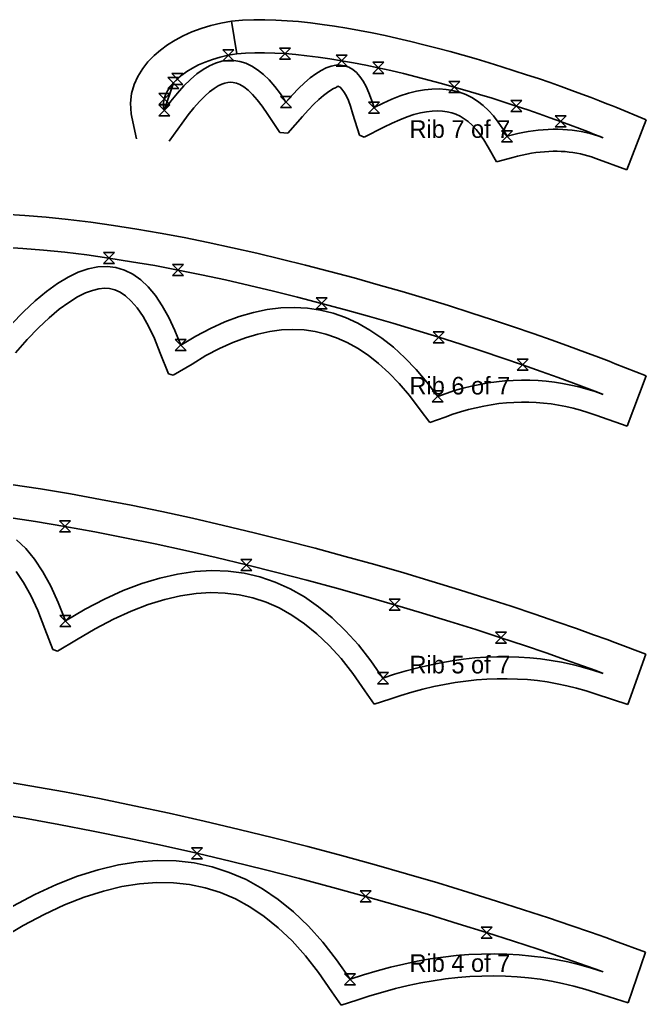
# Model space of a CAD drawing. Header units: metres. Extents: x -641 to 20, y -40 to 904.
# Drawn here: x -265.1 to 19.6, y 455.7 to 903.5 of the extents above; entities that cross this region are included whole.
import ezdxf

# ---------------------------------------------------------------- set-up
doc = ezdxf.new("R2010")
doc.units = ezdxf.units.M

msp = doc.modelspace()

# ---------------------------------------------------------------- linework, layer by layer
for p, q in [((-178.28, 900.9), (-182.67, 899.57)), ((-173.67, 901.97), (-178.28, 900.9)), ((-168.89, 902.77), (-173.67, 901.97)), ((-163.89, 903.28), (-168.89, 902.77)), ((-166.5, 887.96), (-168.89, 902.77)), ((-158.79, 903.51), (-163.89, 903.28)), ((-153.76, 903.5), (-158.79, 903.51)), ((-148.78, 903.36), (-153.76, 903.5)), ((-143.64, 903.06), (-148.78, 903.36)), ((-138.4, 902.64), (-143.64, 903.06)), ((-133.05, 902.08), (-138.4, 902.64)), ((-127.61, 901.4), (-133.05, 902.08)), ((-122.06, 900.6), (-127.61, 901.4)), ((-116.44, 899.68), (-122.06, 900.6)), ((-190.75, 896.24), (-194.44, 894.27)), ((-186.82, 898.01), (-190.75, 896.24)), ((-182.67, 899.57), (-186.82, 898.01)), ((-110.73, 898.66), (-116.44, 899.68)), ((-104.96, 897.54), (-110.73, 898.66)), ((-99.13, 896.32), (-104.96, 897.54)), ((-93.26, 895.02), (-99.13, 896.32)), ((-197.89, 892.1), (-201.11, 889.72)), ((-194.44, 894.27), (-197.89, 892.1)), ((-87.35, 893.63), (-93.26, 895.02)), ((-81.42, 892.16), (-87.35, 893.63)), ((-75.47, 890.63), (-81.42, 892.16)), ((-204.05, 887.18), (-206.83, 884.3)), ((-201.11, 889.72), (-204.05, 887.18)), ((-170.37, 887.34), (-174.04, 886.51)), ((-172.87, 884.84), (-167.87, 889.84)), ((-167.87, 889.84), (-172.87, 889.84)), ((-172.87, 889.84), (-167.87, 884.84)), ((-166.5, 887.96), (-170.37, 887.34)), ((-162.44, 888.35), (-166.5, 887.96)), ((-158.21, 888.52), (-162.44, 888.35)), ((-153.81, 888.5), (-158.21, 888.52)), ((-149.24, 888.36), (-153.81, 888.5)), ((-144.51, 888.09), (-149.24, 888.36)), ((-147.01, 885.59), (-142.01, 890.59)), ((-142.01, 890.59), (-147.01, 890.59)), ((-147.01, 890.59), (-142.01, 885.59)), ((-139.63, 887.69), (-144.51, 888.09)), ((-134.62, 887.16), (-139.63, 887.69)), ((-129.48, 886.52), (-134.62, 887.16)), ((-121.35, 882.38), (-116.35, 887.38)), ((-116.35, 887.38), (-121.35, 887.38)), ((-121.35, 887.38), (-116.35, 882.38)), ((-69.53, 889.03), (-75.47, 890.63)), ((-63.61, 887.37), (-69.53, 889.03)), ((-57.72, 885.67), (-63.61, 887.37)), ((-206.83, 884.3), (-209.16, 881.35)), ((-183.79, 882.96), (-186.58, 881.49)), ((-180.76, 884.29), (-183.79, 882.96)), ((-181.76, 880.93), (-178.91, 882.58)), ((-177.51, 885.49), (-180.76, 884.29)), ((-178.91, 882.58), (-176.08, 883.81)), ((-174.04, 886.51), (-177.51, 885.49)), ((-176.08, 883.81), (-173.28, 884.62)), ((-173.28, 884.62), (-170.5, 885.02)), ((-167.87, 884.84), (-172.87, 884.84)), ((-170.5, 885.02), (-167.75, 885)), ((-167.75, 885), (-165.03, 884.56)), ((-165.03, 884.56), (-162.33, 883.71)), ((-162.33, 883.71), (-159.65, 882.44)), ((-159.65, 882.44), (-157, 880.75)), ((-142.01, 885.59), (-147.01, 885.59)), ((-124.22, 885.75), (-129.48, 886.52)), ((-125.8, 881.62), (-123.56, 882.4)), ((-118.85, 884.88), (-124.22, 885.75)), ((-123.56, 882.4), (-121.42, 882.82)), ((-121.42, 882.82), (-119.37, 882.87)), ((-116.35, 882.38), (-121.35, 882.38)), ((-119.37, 882.87), (-117.42, 882.57)), ((-113.38, 883.9), (-118.85, 884.88)), ((-117.42, 882.57), (-115.56, 881.9)), ((-107.83, 882.82), (-113.38, 883.9)), ((-102.21, 881.64), (-107.83, 882.82)), ((-104.71, 879.14), (-99.71, 884.14)), ((-99.71, 884.14), (-104.71, 884.14)), ((-104.71, 884.14), (-99.71, 879.14)), ((-51.88, 883.93), (-57.72, 885.67)), ((-46.11, 882.15), (-51.88, 883.93)), ((-209.16, 881.35), (-211.42, 877.74)), ((-195.96, 874.05), (-190.96, 879.05)), ((-190.96, 879.05), (-195.96, 879.05)), ((-195.96, 879.05), (-190.96, 874.05)), ((-191.43, 878.27), (-193.46, 876.55)), ((-189.13, 879.92), (-191.43, 878.27)), ((-186.58, 881.49), (-189.13, 879.92)), ((-187.54, 876.39), (-184.63, 878.87)), ((-184.63, 878.87), (-181.76, 880.93)), ((-157, 880.75), (-154.37, 878.64)), ((-154.37, 878.64), (-151.77, 876.12)), ((-133.08, 877.12), (-130.56, 878.98)), ((-130.56, 878.98), (-128.13, 880.48)), ((-128.13, 880.48), (-125.8, 881.62)), ((-115.56, 881.9), (-113.8, 880.87)), ((-113.8, 880.87), (-112.13, 879.48)), ((-112.13, 879.48), (-110.56, 877.73)), ((-99.71, 879.14), (-104.71, 879.14)), ((-96.52, 880.37), (-102.21, 881.64)), ((-90.79, 879.02), (-96.52, 880.37)), ((-85.02, 877.6), (-90.79, 879.02)), ((-40.43, 880.35), (-46.11, 882.15)), ((-34.85, 878.53), (-40.43, 880.35)), ((-29.43, 876.72), (-34.85, 878.53)), ((-213.04, 874.12), (-214.24, 869.95)), ((-211.42, 877.74), (-213.04, 874.12)), ((-199.39, 862.3), (-195.23, 874.79)), ((-197.73, 872.29), (-192.73, 877.29)), ((-192.73, 877.29), (-197.73, 877.29)), ((-197.73, 877.29), (-192.73, 872.29)), ((-195.23, 874.79), (-196.72, 872.97)), ((-190.96, 874.05), (-195.96, 874.05)), ((-193.46, 876.55), (-195.23, 874.79)), ((-193.41, 870.18), (-190.46, 873.49)), ((-190.46, 873.49), (-187.54, 876.39)), ((-176.76, 872.28), (-174.92, 873.41)), ((-174.92, 873.41), (-173.29, 874.21)), ((-173.29, 874.21), (-171.87, 874.73)), ((-171.87, 874.73), (-170.58, 875.02)), ((-170.58, 875.02), (-169.34, 875.13)), ((-169.34, 875.13), (-168.04, 875.03)), ((-168.04, 875.03), (-166.62, 874.68)), ((-166.62, 874.68), (-165.02, 874)), ((-165.02, 874), (-163.26, 872.95)), ((-151.77, 876.12), (-149.2, 873.18)), ((-138.41, 872.31), (-135.7, 874.89)), ((-135.7, 874.89), (-133.08, 877.12)), ((-110.56, 877.73), (-109.08, 875.62)), ((-109.08, 875.62), (-107.7, 873.15)), ((-79.22, 876.1), (-85.02, 877.6)), ((-73.43, 874.54), (-79.22, 876.1)), ((-67.64, 872.93), (-73.43, 874.54)), ((-70.14, 870.43), (-65.14, 875.43)), ((-65.14, 875.43), (-70.14, 875.43)), ((-70.14, 875.43), (-65.14, 870.43)), ((-24.16, 874.91), (-29.43, 876.72)), ((-19.09, 873.12), (-24.16, 874.91)), ((-214.24, 869.95), (-214.74, 865.54)), ((-201.94, 865.03), (-196.94, 870.03)), ((-196.94, 870.03), (-201.94, 870.03)), ((-201.94, 870.03), (-196.94, 865.03)), ((-198.83, 869.31), (-199.44, 867.53)), ((-197.92, 871.19), (-198.83, 869.31)), ((-196.72, 872.97), (-197.92, 871.19)), ((-192.73, 872.29), (-197.73, 872.29)), ((-196.39, 866.44), (-193.41, 870.18)), ((-181.04, 868.79), (-178.8, 870.75)), ((-178.8, 870.75), (-176.76, 872.28)), ((-163.26, 872.95), (-161.34, 871.46)), ((-161.34, 871.46), (-159.3, 869.53)), ((-159.3, 869.53), (-157.16, 867.13)), ((-149.2, 873.18), (-146.65, 869.83)), ((-146.65, 869.83), (-144.12, 866.05)), ((-144.12, 866.05), (-141.22, 869.36)), ((-141.22, 869.36), (-138.41, 872.31)), ((-129.23, 867.27), (-127.14, 869.07)), ((-127.14, 869.07), (-125.3, 870.47)), ((-125.3, 870.47), (-123.74, 871.5)), ((-123.74, 871.5), (-122.52, 872.18)), ((-122.52, 872.18), (-121.65, 872.58)), ((-121.65, 872.58), (-121.15, 872.82)), ((-121.15, 872.82), (-120.92, 872.99)), ((-120.92, 872.99), (-120.8, 873.15)), ((-120.8, 873.15), (-120.6, 873.26)), ((-120.6, 873.26), (-120.2, 873.19)), ((-120.2, 873.19), (-119.57, 872.8)), ((-119.57, 872.8), (-118.75, 872)), ((-118.75, 872), (-117.81, 870.74)), ((-117.81, 870.74), (-116.8, 869.01)), ((-116.8, 869.01), (-115.78, 866.81)), ((-107.7, 873.15), (-106.41, 870.31)), ((-106.41, 870.31), (-105.22, 867.12)), ((-96.05, 867.4), (-92.18, 868.89)), ((-92.18, 868.89), (-88.43, 870.1)), ((-88.43, 870.1), (-84.79, 871.02)), ((-84.79, 871.02), (-81.26, 871.65)), ((-81.26, 871.65), (-77.84, 872)), ((-77.84, 872), (-74.54, 872.07)), ((-74.54, 872.07), (-71.35, 871.85)), ((-71.35, 871.85), (-68.27, 871.34)), ((-65.14, 870.43), (-70.14, 870.43)), ((-68.27, 871.34), (-65.3, 870.55)), ((-61.88, 871.26), (-67.64, 872.93)), ((-65.3, 870.55), (-62.45, 869.47)), ((-62.45, 869.47), (-59.7, 868.11)), ((-56.17, 869.55), (-61.88, 871.26)), ((-50.52, 867.82), (-56.17, 869.55)), ((-14.26, 871.37), (-19.09, 873.12)), ((-9.71, 869.69), (-14.26, 871.37)), ((-5.51, 868.1), (-9.71, 869.69)), ((-214.74, 865.54), (-214.4, 860.78)), ((-196.94, 865.03), (-201.94, 865.03)), ((-201.89, 859.8), (-196.89, 864.8)), ((-196.89, 864.8), (-201.89, 864.8)), ((-201.89, 864.8), (-196.89, 859.8)), ((-201.89, 859.8), (-196.89, 864.8)), ((-196.89, 864.8), (-201.89, 864.8)), ((-201.89, 864.8), (-196.89, 859.8)), ((-199.44, 867.53), (-199.74, 865.67)), ((-199.74, 865.67), (-199.73, 863.88)), ((-199.39, 862.3), (-196.39, 866.44)), ((-185.94, 863.53), (-183.43, 866.39)), ((-183.43, 866.39), (-181.04, 868.79)), ((-157.16, 867.13), (-154.96, 864.26)), ((-146.62, 863.55), (-141.62, 868.55)), ((-141.62, 868.55), (-146.62, 868.55)), ((-146.62, 868.55), (-141.62, 863.55)), ((-133.98, 862.46), (-131.51, 865.07)), ((-131.51, 865.07), (-129.23, 867.27)), ((-115.78, 866.81), (-114.77, 864.17)), ((-106.62, 861.06), (-101.62, 866.06)), ((-101.62, 866.06), (-106.62, 866.06)), ((-106.62, 866.06), (-101.62, 861.06)), ((-105.22, 867.12), (-104.12, 863.56)), ((-104.12, 863.56), (-100.03, 865.62)), ((-100.03, 865.62), (-96.05, 867.4)), ((-59.7, 868.11), (-57.07, 866.46)), ((-57.07, 866.46), (-54.56, 864.53)), ((-54.56, 864.53), (-52.15, 862.31)), ((-44.96, 866.05), (-50.52, 867.82)), ((-39.51, 864.27), (-44.96, 866.05)), ((-42.01, 861.77), (-37.01, 866.77)), ((-37.01, 866.77), (-42.01, 866.77)), ((-42.01, 866.77), (-37.01, 861.77)), ((-1.71, 866.64), (-5.51, 868.1)), ((1.57, 865.35), (-1.71, 866.64)), ((4.15, 864.33), (1.57, 865.35)), ((-214.4, 860.78), (-214.07, 859.19)), ((-199.73, 863.88), (-199.39, 862.3)), ((-191.29, 856.43), (-188.57, 860.21)), ((-188.57, 860.21), (-185.94, 863.53)), ((-154.96, 864.26), (-152.43, 860.49)), ((-152.43, 860.49), (-146.87, 852.18)), ((-141.62, 863.55), (-146.62, 863.55)), ((-136.61, 859.46), (-133.98, 862.46)), ((-114.77, 864.17), (-113.68, 860.61)), ((-113.68, 860.61), (-110.73, 851.05)), ((-101.62, 861.06), (-106.62, 861.06)), ((-89.12, 859.37), (-85.98, 860.4)), ((-85.98, 860.4), (-83.02, 861.18)), ((-83.02, 861.18), (-80.24, 861.71)), ((-80.24, 861.71), (-77.65, 862.01)), ((-77.65, 862.01), (-75.23, 862.09)), ((-75.23, 862.09), (-72.97, 861.98)), ((-72.97, 861.98), (-70.85, 861.68)), ((-70.85, 861.68), (-68.83, 861.19)), ((-68.83, 861.19), (-66.9, 860.52)), ((-66.9, 860.52), (-65.02, 859.64)), ((-52.15, 862.31), (-49.86, 859.8)), ((-37.01, 861.77), (-42.01, 861.77)), ((-34.19, 862.49), (-39.51, 864.27)), ((-29.04, 860.72), (-34.19, 862.49)), ((-24.08, 858.97), (-29.04, 860.72)), ((5.68, 863.7), (4.15, 864.33)), ((19.56, 858.02), (5.68, 863.7)), ((-214.07, 859.19), (-211.99, 849.4)), ((-196.89, 859.8), (-201.89, 859.8)), ((-196.89, 859.8), (-201.89, 859.8)), ((-197.15, 848.33), (-191.29, 856.43)), ((-143.2, 851.94), (-136.61, 859.46)), ((-99.62, 854.63), (-95.95, 856.49)), ((-95.95, 856.49), (-92.45, 858.07)), ((-92.45, 858.07), (-89.12, 859.37)), ((-65.02, 859.64), (-63.17, 858.53)), ((-63.17, 858.53), (-61.34, 857.18)), ((-61.34, 857.18), (-59.53, 855.55)), ((-59.53, 855.55), (-57.74, 853.64)), ((-49.86, 859.8), (-47.68, 857.01)), ((-47.68, 857.01), (-45.61, 853.93)), ((-19.36, 857.27), (-24.08, 858.97)), ((-21.86, 854.77), (-16.86, 859.77)), ((-16.86, 859.77), (-21.86, 859.77)), ((-21.86, 859.77), (-16.86, 854.77)), ((-14.92, 855.62), (-19.36, 857.27)), ((-10.81, 854.07), (-14.92, 855.62)), ((19.56, 858.02), (10.67, 835.29)), ((-146.87, 852.18), (-143.2, 851.94)), ((-110.73, 851.05), (-108.55, 850.13)), ((-108.55, 850.13), (-99.62, 854.63)), ((-57.74, 853.64), (-55.98, 851.43)), ((-55.98, 851.43), (-54.25, 848.91)), ((-46.15, 848.07), (-41.15, 853.07)), ((-41.15, 853.07), (-46.15, 853.07)), ((-46.15, 853.07), (-41.15, 848.07)), ((-45.61, 853.93), (-43.65, 850.57)), ((-43.65, 850.57), (-41.24, 851.21)), ((-41.24, 851.21), (-38.84, 851.77)), ((-38.84, 851.77), (-36.48, 852.26)), ((-36.48, 852.26), (-34.13, 852.68)), ((-34.13, 852.68), (-31.82, 853.03)), ((-31.82, 853.03), (-29.52, 853.32)), ((-29.52, 853.32), (-27.25, 853.53)), ((-27.25, 853.53), (-25.01, 853.66)), ((-25.01, 853.66), (-22.79, 853.73)), ((-22.79, 853.73), (-20.59, 853.73)), ((-16.86, 854.77), (-21.86, 854.77)), ((-20.59, 853.73), (-18.42, 853.66)), ((-18.42, 853.66), (-16.28, 853.51)), ((-16.28, 853.51), (-14.16, 853.3)), ((-14.16, 853.3), (-12.06, 853.01)), ((-12.06, 853.01), (-9.99, 852.66)), ((-7.11, 852.65), (-10.81, 854.07)), ((-9.99, 852.66), (-7.94, 852.23)), ((-7.94, 852.23), (-5.92, 851.73)), ((-3.92, 851.39), (-7.11, 852.65)), ((-5.92, 851.73), (-3.92, 851.17)), ((-1.4, 850.39), (-3.92, 851.39)), ((-3.92, 851.17), (-1.95, 850.53)), ((-54.25, 848.91), (-52.3, 845.54)), ((-41.15, 848.07), (-46.15, 848.07)), ((-1.95, 850.53), (0, 849.82)), ((0, 849.82), (-1.4, 850.39)), ((-52.3, 845.54), (-48.47, 838.97)), ((-38.95, 841.47), (-36.81, 841.98)), ((-36.81, 841.98), (-34.7, 842.42)), ((-34.7, 842.42), (-32.64, 842.8)), ((-32.64, 842.8), (-30.6, 843.11)), ((-30.6, 843.11), (-28.6, 843.36)), ((-28.6, 843.36), (-26.63, 843.54)), ((-26.63, 843.54), (-24.7, 843.67)), ((-24.7, 843.67), (-22.8, 843.73)), ((-22.8, 843.73), (-20.93, 843.74)), ((-20.93, 843.74), (-19.09, 843.68)), ((-19.09, 843.68), (-17.28, 843.56)), ((-17.28, 843.56), (-15.5, 843.39)), ((-15.5, 843.39), (-13.75, 843.16)), ((-13.75, 843.16), (-12.03, 842.87)), ((-12.03, 842.87), (-10.33, 842.52)), ((-10.33, 842.52), (-8.65, 842.11)), ((-8.65, 842.11), (-7, 841.65)), ((-48.47, 838.97), (-41.12, 840.9)), ((-41.12, 840.9), (-38.95, 841.47)), ((-7, 841.65), (-5.37, 841.13)), ((-5.37, 841.13), (-3.42, 840.42)), ((-3.42, 840.42), (10.67, 835.29)), ((-262.78, 814.56), (-272.33, 815.11)), ((-253, 813.76), (-262.78, 814.56)), ((-243.02, 812.75), (-253, 813.76)), ((-232.81, 811.5), (-243.02, 812.75)), ((-222.44, 810.04), (-232.81, 811.5)), ((-211.89, 808.38), (-222.44, 810.04)), ((-201.2, 806.53), (-211.89, 808.38)), ((-190.38, 804.49), (-201.2, 806.53)), ((-179.46, 802.29), (-190.38, 804.49)), ((-168.46, 799.92), (-179.46, 802.29)), ((-263.65, 799.58), (-272.82, 800.12)), ((-254.22, 798.81), (-263.65, 799.58)), ((-244.54, 797.82), (-254.22, 798.81)), ((-234.64, 796.61), (-244.54, 797.82)), ((-227.02, 792.69), (-222.02, 797.69)), ((-222.02, 797.69), (-227.02, 797.69)), ((-227.02, 797.69), (-222.02, 792.69)), ((-157.4, 797.41), (-168.46, 799.92)), ((-146.31, 794.77), (-157.4, 797.41)), ((-224.52, 795.19), (-234.64, 796.61)), ((-222.02, 792.69), (-227.02, 792.69)), ((-214.22, 793.56), (-224.52, 795.19)), ((-203.76, 791.75), (-214.22, 793.56)), ((-135.22, 792), (-146.31, 794.77)), ((-243.13, 786.55), (-238.46, 788.79)), ((-238.46, 788.79), (-233.95, 790.34)), ((-233.95, 790.34), (-229.59, 791.21)), ((-229.59, 791.21), (-225.39, 791.39)), ((-225.39, 791.39), (-221.34, 790.89)), ((-221.34, 790.89), (-217.45, 789.71)), ((-217.45, 789.71), (-213.71, 787.84)), ((-193.16, 789.75), (-203.76, 791.75)), ((-195.66, 787.25), (-190.66, 792.25)), ((-190.66, 792.25), (-195.66, 792.25)), ((-195.66, 792.25), (-190.66, 787.25)), ((-182.43, 787.58), (-193.16, 789.75)), ((-124.15, 789.12), (-135.22, 792)), ((-113.14, 786.15), (-124.15, 789.12)), ((-247.96, 783.63), (-243.13, 786.55)), ((-213.71, 787.84), (-210.13, 785.29)), ((-210.13, 785.29), (-206.71, 782.06)), ((-190.66, 787.25), (-195.66, 787.25)), ((-171.61, 785.26), (-182.43, 787.58)), ((-160.72, 782.78), (-171.61, 785.26)), ((-102.21, 783.09), (-113.14, 786.15)), ((-258.08, 775.74), (-252.94, 780.03)), ((-252.94, 780.03), (-247.96, 783.63)), ((-238.82, 777.53), (-235.21, 779.33)), ((-235.21, 779.33), (-232, 780.53)), ((-232, 780.53), (-229.15, 781.22)), ((-229.15, 781.22), (-226.61, 781.47)), ((-226.61, 781.47), (-224.25, 781.32)), ((-224.25, 781.32), (-221.92, 780.76)), ((-221.92, 780.76), (-219.51, 779.7)), ((-219.51, 779.7), (-216.99, 778.02)), ((-206.71, 782.06), (-203.44, 778.15)), ((-149.79, 780.18), (-160.72, 782.78)), ((-138.85, 777.45), (-149.79, 780.18)), ((-91.41, 779.97), (-102.21, 783.09)), ((-80.77, 776.8), (-91.41, 779.97)), ((-263.37, 770.77), (-258.08, 775.74)), ((-247.08, 771.93), (-242.78, 775.07)), ((-242.78, 775.07), (-238.82, 777.53)), ((-216.99, 778.02), (-214.38, 775.65)), ((-214.38, 775.65), (-211.72, 772.54)), ((-203.44, 778.15), (-200.32, 773.55)), ((-127.92, 774.61), (-138.85, 777.45)), ((-130.42, 772.11), (-125.42, 777.11)), ((-125.42, 777.11), (-130.42, 777.11)), ((-130.42, 777.11), (-125.42, 772.11)), ((-70.34, 773.59), (-80.77, 776.8)), ((-268.82, 765.12), (-263.37, 770.77)), ((-251.67, 768.06), (-247.08, 771.93)), ((-211.72, 772.54), (-209.05, 768.66)), ((-200.32, 773.55), (-197.36, 768.26)), ((-165.33, 768.62), (-158.93, 770.48)), ((-158.93, 770.48), (-152.64, 771.8)), ((-152.64, 771.8), (-146.45, 772.56)), ((-146.45, 772.56), (-140.36, 772.77)), ((-140.36, 772.77), (-134.37, 772.44)), ((-134.37, 772.44), (-128.49, 771.55)), ((-125.42, 772.11), (-130.42, 772.11)), ((-128.49, 771.55), (-122.7, 770.11)), ((-117.05, 771.67), (-127.92, 774.61)), ((-106.25, 768.65), (-117.05, 771.67)), ((-60.17, 770.37), (-70.34, 773.59)), ((-50.31, 767.15), (-60.17, 770.37)), ((-256.52, 763.48), (-251.67, 768.06)), ((-209.05, 768.66), (-206.41, 764.01)), ((-197.36, 768.26), (-194.56, 762.3)), ((-178.42, 763.23), (-171.82, 766.2)), ((-171.82, 766.2), (-165.33, 768.62)), ((-122.7, 770.11), (-117.02, 768.12)), ((-117.02, 768.12), (-111.43, 765.58)), ((-95.58, 765.56), (-106.25, 768.65)), ((-40.82, 763.98), (-50.31, 767.15)), ((-261.62, 758.18), (-256.52, 763.48)), ((-206.41, 764.01), (-203.85, 758.6)), ((-194.56, 762.3), (-191.91, 755.65)), ((-185.11, 759.71), (-178.42, 763.23)), ((-156.89, 760.69), (-151.42, 761.87)), ((-151.42, 761.87), (-146.1, 762.57)), ((-146.1, 762.57), (-140.93, 762.79)), ((-140.93, 762.79), (-135.87, 762.55)), ((-135.87, 762.55), (-130.9, 761.84)), ((-130.9, 761.84), (-126.01, 760.67)), ((-111.43, 765.58), (-105.95, 762.48)), ((-105.95, 762.48), (-100.57, 758.84)), ((-85.06, 762.43), (-95.58, 765.56)), ((-74.75, 759.25), (-85.06, 762.43)), ((-77.25, 756.75), (-72.25, 761.75)), ((-72.25, 761.75), (-77.25, 761.75)), ((-77.25, 761.75), (-72.25, 756.75)), ((-31.77, 760.87), (-40.82, 763.98)), ((-266.93, 752.16), (-261.62, 758.18)), ((-203.85, 758.6), (-201.2, 751.95)), ((-194.41, 753.15), (-189.41, 758.15)), ((-189.41, 758.15), (-194.41, 758.15)), ((-194.41, 758.15), (-189.41, 753.15)), ((-191.91, 755.65), (-185.11, 759.71)), ((-168.33, 756.83), (-162.53, 759.02)), ((-162.53, 759.02), (-156.89, 760.69)), ((-126.01, 760.67), (-121.16, 759.02)), ((-121.16, 759.02), (-116.34, 756.87)), ((-116.34, 756.87), (-111.56, 754.2)), ((-100.57, 758.84), (-95.29, 754.65)), ((-64.7, 756.07), (-74.75, 759.25)), ((-23.26, 757.87), (-31.77, 760.87)), ((-15.38, 755.04), (-23.26, 757.87)), ((-189.41, 753.15), (-194.41, 753.15)), ((-180.46, 750.86), (-174.31, 754.11)), ((-174.31, 754.11), (-168.33, 756.83)), ((-111.56, 754.2), (-106.79, 751.01)), ((-95.29, 754.65), (-90.11, 749.9)), ((-72.25, 756.75), (-77.25, 756.75)), ((-54.96, 752.89), (-64.7, 756.07)), ((-45.58, 749.75), (-54.96, 752.89)), ((-8.28, 752.42), (-15.38, 755.04)), ((-2.15, 750.12), (-8.28, 752.42)), ((-201.2, 751.95), (-197.5, 742.66)), ((-186.78, 747.06), (-180.46, 750.86)), ((-106.79, 751.01), (-102.04, 747.27)), ((-90.11, 749.9), (-85.03, 744.61)), ((-36.64, 746.69), (-45.58, 749.75)), ((-39.14, 744.19), (-34.14, 749.19)), ((-34.14, 749.19), (-39.14, 749.19)), ((-39.14, 749.19), (-34.14, 744.19)), ((2.69, 748.28), (-2.15, 750.12)), ((5.48, 747.19), (2.69, 748.28)), ((-195.36, 741.93), (-186.78, 747.06)), ((-102.04, 747.27), (-97.33, 742.98)), ((-85.03, 744.61), (-80.06, 738.76)), ((-34.14, 744.19), (-39.14, 744.19)), ((-28.24, 743.73), (-36.64, 746.69)), ((-20.46, 740.92), (-28.24, 743.73)), ((19.44, 741.71), (5.48, 747.19)), ((-197.5, 742.66), (-195.36, 741.93)), ((-97.33, 742.98), (-92.65, 738.13)), ((-52.23, 738.46), (-48.44, 738.99)), ((-48.44, 738.99), (-44.65, 739.38)), ((-44.65, 739.38), (-40.88, 739.63)), ((-40.88, 739.63), (-37.12, 739.74)), ((-37.12, 739.74), (-33.36, 739.71)), ((-33.36, 739.71), (-29.62, 739.55)), ((-29.62, 739.55), (-25.88, 739.24)), ((-25.88, 739.24), (-22.16, 738.8)), ((-13.46, 738.35), (-20.46, 740.92)), ((19.44, 741.71), (10.88, 718.85)), ((-92.65, 738.13), (-88.01, 732.7)), ((-80.06, 738.76), (-75.18, 732.36)), ((-77.68, 729.86), (-72.68, 734.86)), ((-72.68, 734.86), (-77.68, 734.86)), ((-77.68, 734.86), (-72.68, 729.86)), ((-71.33, 733.73), (-67.49, 734.95)), ((-67.49, 734.95), (-63.66, 736.04)), ((-63.66, 736.04), (-59.84, 736.98)), ((-59.84, 736.98), (-56.03, 737.79)), ((-56.03, 737.79), (-52.23, 738.46)), ((-22.16, 738.8), (-18.44, 738.22)), ((-18.44, 738.22), (-14.73, 737.5)), ((-14.73, 737.5), (-11.04, 736.64)), ((-7.42, 736.08), (-13.46, 738.35)), ((-11.04, 736.64), (-7.35, 735.64)), ((-2.65, 734.26), (-7.42, 736.08)), ((-7.35, 735.64), (-3.67, 734.5)), ((-3.67, 734.5), (0, 733.22)), ((-88.01, 732.7), (-83.13, 726.3)), ((-75.18, 732.36), (-71.33, 733.73)), ((0, 733.22), (-2.65, 734.26)), ((-83.13, 726.3), (-78.72, 720.5)), ((-72.68, 729.86), (-77.68, 729.86)), ((-64.77, 725.33), (-61.26, 726.33)), ((-61.26, 726.33), (-57.77, 727.2)), ((-57.77, 727.2), (-54.3, 727.94)), ((-54.3, 727.94), (-50.85, 728.55)), ((-50.85, 728.55), (-47.41, 729.04)), ((-47.41, 729.04), (-43.99, 729.4)), ((-43.99, 729.4), (-40.58, 729.63)), ((-40.58, 729.63), (-37.19, 729.74)), ((-37.19, 729.74), (-33.8, 729.72)), ((-33.8, 729.72), (-30.43, 729.58)), ((-30.43, 729.58), (-27.06, 729.31)), ((-27.06, 729.31), (-23.7, 728.92)), ((-23.7, 728.92), (-20.35, 728.4)), ((-20.35, 728.4), (-17, 727.76)), ((-17, 727.76), (-13.65, 726.98)), ((-13.65, 726.98), (-10.3, 726.08)), ((-10.3, 726.08), (-6.96, 725.05)), ((-78.72, 720.5), (-71.84, 722.94)), ((-71.84, 722.94), (-68.29, 724.2)), ((-68.29, 724.2), (-64.77, 725.33)), ((-6.96, 725.05), (-3.29, 723.78)), ((-3.29, 723.78), (10.88, 718.85)), ((-255.68, 690.29), (-269.12, 692.32)), ((-242.07, 688.02), (-255.68, 690.29)), ((-228.32, 685.54), (-242.07, 688.02)), ((-214.46, 682.86), (-228.32, 685.54)), ((-200.52, 679.99), (-214.46, 682.86)), ((-257.92, 675.46), (-271.13, 677.46)), ((-186.54, 676.94), (-200.52, 679.99)), ((-172.54, 673.74), (-186.54, 676.94)), ((-244.53, 673.23), (-257.92, 675.46)), ((-247.03, 670.73), (-242.03, 675.73)), ((-242.03, 675.73), (-247.03, 675.73)), ((-247.03, 675.73), (-242.03, 670.73)), ((-230.98, 670.78), (-244.53, 673.23)), ((-158.57, 670.39), (-172.54, 673.74)), ((-242.03, 670.73), (-247.03, 670.73)), ((-217.31, 668.13), (-230.98, 670.78)), ((-203.55, 665.29), (-217.31, 668.13)), ((-144.67, 666.91), (-158.57, 670.39)), ((-266.5, 667.15), (-262.31, 663.18)), ((-262.31, 663.18), (-258.32, 658.34)), ((-189.73, 662.28), (-203.55, 665.29)), ((-130.87, 663.33), (-144.67, 666.91)), ((-117.23, 659.66), (-130.87, 663.33)), ((-258.32, 658.34), (-254.53, 652.63)), ((-175.89, 659.12), (-189.73, 662.28)), ((-162.07, 655.8), (-175.89, 659.12)), ((-103.79, 655.91), (-117.23, 659.66)), ((-164.57, 653.3), (-159.57, 658.3)), ((-159.57, 658.3), (-164.57, 658.3)), ((-164.57, 658.3), (-159.57, 653.3)), ((-148.31, 652.36), (-162.07, 655.8)), ((-90.61, 652.11), (-103.79, 655.91)), ((-266.65, 652.8), (-263.3, 647.83)), ((-254.53, 652.63), (-250.93, 646.06)), ((-209.64, 647.28), (-201.43, 649.79)), ((-201.43, 649.79), (-193.39, 651.61)), ((-193.39, 651.61), (-185.54, 652.74)), ((-185.54, 652.74), (-177.87, 653.17)), ((-177.87, 653.17), (-170.39, 652.91)), ((-170.39, 652.91), (-163.09, 651.95)), ((-159.57, 653.3), (-164.57, 653.3)), ((-163.09, 651.95), (-155.97, 650.31)), ((-155.97, 650.31), (-149.03, 647.97)), ((-134.64, 648.81), (-148.31, 652.36)), ((-77.75, 648.28), (-90.61, 652.11)), ((-263.3, 647.83), (-260.03, 641.9)), ((-250.93, 646.06), (-247.54, 638.62)), ((-218.04, 644.08), (-209.64, 647.28)), ((-149.03, 647.97), (-142.27, 644.94)), ((-142.27, 644.94), (-135.7, 641.21)), ((-121.13, 645.17), (-134.64, 648.81)), ((-107.82, 641.46), (-121.13, 645.17)), ((-65.28, 644.46), (-77.75, 648.28)), ((-260.03, 641.9), (-256.87, 635.02)), ((-226.63, 640.18), (-218.04, 644.08)), ((-199.22, 640.04), (-191.98, 641.71)), ((-191.98, 641.71), (-184.98, 642.75)), ((-184.98, 642.75), (-178.22, 643.17)), ((-178.22, 643.17), (-171.68, 642.99)), ((-171.68, 642.99), (-165.34, 642.21)), ((-165.34, 642.21), (-159.16, 640.83)), ((-159.16, 640.83), (-153.12, 638.84)), ((-135.7, 641.21), (-129.31, 636.79)), ((-94.76, 637.69), (-107.82, 641.46)), ((-53.28, 640.67), (-65.28, 644.46)), ((-41.84, 636.95), (-53.28, 640.67)), ((-247.54, 638.62), (-244.34, 630.31)), ((-235.39, 635.6), (-226.63, 640.18)), ((-214.48, 634.74), (-206.72, 637.72)), ((-206.72, 637.72), (-199.22, 640.04)), ((-153.12, 638.84), (-147.21, 636.24)), ((-147.21, 636.24), (-141.39, 632.98)), ((-129.31, 636.79), (-123.11, 631.68)), ((-97.26, 635.19), (-92.26, 640.19)), ((-92.26, 640.19), (-97.26, 640.19)), ((-97.26, 640.19), (-92.26, 635.19)), ((-82.03, 633.9), (-94.76, 637.69)), ((-31.07, 633.36), (-41.84, 636.95)), ((-256.87, 635.02), (-253.67, 626.72)), ((-246.84, 627.81), (-241.84, 632.81)), ((-241.84, 632.81), (-246.84, 632.81)), ((-246.84, 632.81), (-241.84, 627.81)), ((-244.34, 630.31), (-235.39, 635.6)), ((-222.49, 631.08), (-214.48, 634.74)), ((-141.39, 632.98), (-135.67, 629.07)), ((-123.11, 631.68), (-117.08, 625.88)), ((-92.26, 635.19), (-97.26, 635.19)), ((-69.68, 630.12), (-82.03, 633.9)), ((-21.11, 629.96), (-31.07, 633.36)), ((-241.84, 627.81), (-246.84, 627.81)), ((-230.75, 626.74), (-222.49, 631.08)), ((-135.67, 629.07), (-130.04, 624.48)), ((-57.8, 626.36), (-69.68, 630.12)), ((-12.12, 626.82), (-21.11, 629.96)), ((-253.67, 626.72), (-250.07, 617.39)), ((-239.25, 621.7), (-230.75, 626.74)), ((-130.04, 624.48), (-124.52, 619.19)), ((-117.08, 625.88), (-111.24, 619.38)), ((-46.47, 622.69), (-57.8, 626.36)), ((-48.97, 620.19), (-43.97, 625.19)), ((-43.97, 625.19), (-48.97, 625.19)), ((-48.97, 625.19), (-43.97, 620.19)), ((-35.82, 619.13), (-46.47, 622.69)), ((-4.37, 624.05), (-12.12, 626.82)), ((1.75, 621.83), (-4.37, 624.05)), ((-247.87, 616.62), (-239.25, 621.7)), ((-124.52, 619.19), (-119.1, 613.2)), ((-111.24, 619.38), (-105.58, 612.19)), ((-43.97, 620.19), (-48.97, 620.19)), ((-25.96, 615.76), (-35.82, 619.13)), ((5.26, 620.52), (1.75, 621.83)), ((19.3, 615.26), (5.26, 620.52)), ((-250.07, 617.39), (-247.87, 616.62)), ((-58.35, 613.48), (-53.29, 613.84)), ((-53.29, 613.84), (-48.26, 614.04)), ((-48.26, 614.04), (-43.28, 614.06)), ((-43.28, 614.06), (-38.33, 613.91)), ((-38.33, 613.91), (-33.41, 613.58)), ((-33.41, 613.58), (-28.53, 613.09)), ((-17.08, 612.66), (-25.96, 615.76)), ((19.3, 615.26), (11.12, 592.28)), ((-119.1, 613.2), (-113.8, 606.49)), ((-105.58, 612.19), (-100.11, 604.31)), ((-84.18, 609.04), (-78.94, 610.28)), ((-78.94, 610.28), (-73.74, 611.34)), ((-73.74, 611.34), (-68.57, 612.22)), ((-68.57, 612.22), (-63.44, 612.94)), ((-63.44, 612.94), (-58.35, 613.48)), ((-28.53, 613.09), (-23.68, 612.41)), ((-23.68, 612.41), (-18.88, 611.57)), ((-18.88, 611.57), (-14.1, 610.55)), ((-9.41, 609.92), (-17.08, 612.66)), ((-14.1, 610.55), (-9.37, 609.37)), ((-3.37, 607.73), (-9.41, 609.92)), ((-9.37, 609.37), (-4.67, 608)), ((-113.8, 606.49), (-108.32, 598.6)), ((-102.61, 601.81), (-97.61, 606.81)), ((-97.61, 606.81), (-102.61, 606.81)), ((-102.61, 606.81), (-97.61, 601.81)), ((-100.11, 604.31), (-94.76, 606.06)), ((-94.76, 606.06), (-89.45, 607.64)), ((-89.45, 607.64), (-84.18, 609.04)), ((-4.67, 608), (0, 606.47)), ((0, 606.47), (-3.37, 607.73)), ((-97.61, 601.81), (-102.61, 601.81)), ((-81.89, 599.31), (-76.95, 600.48)), ((-76.95, 600.48), (-72.05, 601.48)), ((-72.05, 601.48), (-67.2, 602.32)), ((-67.2, 602.32), (-62.39, 602.99)), ((-62.39, 602.99), (-57.62, 603.5)), ((-57.62, 603.5), (-52.9, 603.85)), ((-52.9, 603.85), (-48.22, 604.04)), ((-48.22, 604.04), (-43.58, 604.06)), ((-43.58, 604.06), (-38.98, 603.93)), ((-38.98, 603.93), (-34.42, 603.63)), ((-34.42, 603.63), (-29.9, 603.18)), ((-29.9, 603.18), (-25.41, 602.57)), ((-25.41, 602.57), (-20.96, 601.79)), ((-20.96, 601.79), (-16.54, 600.86)), ((-16.54, 600.86), (-12.15, 599.76)), ((-108.32, 598.6), (-104.07, 592.49)), ((-96.99, 594.81), (-91.91, 596.47)), ((-91.91, 596.47), (-86.88, 597.98)), ((-86.88, 597.98), (-81.89, 599.31)), ((-12.15, 599.76), (-7.79, 598.5)), ((-7.79, 598.5), (-3.13, 596.97)), ((-3.13, 596.97), (11.12, 592.28)), ((-104.07, 592.49), (-96.99, 594.81)), ((-260.45, 555.42), (-276.05, 557.99)), ((-244.73, 552.61), (-260.45, 555.42)), ((-228.9, 549.58), (-244.73, 552.61)), ((-213.02, 546.35), (-228.9, 549.58)), ((-262.9, 540.62), (-278.29, 543.16)), ((-197.13, 542.93), (-213.02, 546.35)), ((-181.25, 539.35), (-197.13, 542.93)), ((-247.37, 537.84), (-262.9, 540.62)), ((-231.72, 534.85), (-247.37, 537.84)), ((-165.45, 535.62), (-181.25, 539.35)), ((-216.01, 531.65), (-231.72, 534.85)), ((-149.76, 531.75), (-165.45, 535.62)), ((-200.28, 528.27), (-216.01, 531.65)), ((-134.26, 527.78), (-149.76, 531.75)), ((-184.56, 524.72), (-200.28, 528.27)), ((-187.06, 522.22), (-182.06, 527.22)), ((-182.06, 527.22), (-187.06, 527.22)), ((-187.06, 527.22), (-182.06, 522.22)), ((-168.9, 521.02), (-184.56, 524.72)), ((-118.97, 523.72), (-134.26, 527.78)), ((-220.23, 519.47), (-211.29, 520.87)), ((-211.29, 520.87), (-202.57, 521.49)), ((-202.57, 521.49), (-194.06, 521.31)), ((-194.06, 521.31), (-185.78, 520.35)), ((-182.06, 522.22), (-187.06, 522.22)), ((-185.78, 520.35), (-177.71, 518.6)), ((-153.35, 517.19), (-168.9, 521.02)), ((-103.98, 519.59), (-118.97, 523.72)), ((-89.36, 515.42), (-103.98, 519.59)), ((-238.78, 514.32), (-229.4, 517.29)), ((-229.4, 517.29), (-220.23, 519.47)), ((-177.71, 518.6), (-169.87, 516.07)), ((-169.87, 516.07), (-162.24, 512.75)), ((-137.98, 513.25), (-153.35, 517.19)), ((-75.17, 511.25), (-89.36, 515.42)), ((-258.21, 506.02), (-248.38, 510.56)), ((-248.38, 510.56), (-238.78, 514.32)), ((-218.69, 509.59), (-210.59, 510.9)), ((-210.59, 510.9), (-202.77, 511.49)), ((-202.77, 511.49), (-195.21, 511.38)), ((-195.21, 511.38), (-187.89, 510.58)), ((-187.89, 510.58), (-180.79, 509.09)), ((-162.24, 512.75), (-154.84, 508.65)), ((-122.83, 509.22), (-137.98, 513.25)), ((-61.51, 507.11), (-75.17, 511.25)), ((-235.76, 504.78), (-227.08, 507.56)), ((-227.08, 507.56), (-218.69, 509.59)), ((-180.79, 509.09), (-173.86, 506.9)), ((-173.86, 506.9), (-167.09, 504.01)), ((-154.84, 508.65), (-147.65, 503.75)), ((-107.96, 505.13), (-122.83, 509.22)), ((-110.46, 502.63), (-105.46, 507.63)), ((-105.46, 507.63), (-110.46, 507.63)), ((-110.46, 507.63), (-105.46, 502.63)), ((-48.49, 503.04), (-61.51, 507.11)), ((-268.25, 500.69), (-258.21, 506.02)), ((-244.74, 501.25), (-235.76, 504.78)), ((-167.09, 504.01), (-160.47, 500.38)), ((-147.65, 503.75), (-140.69, 498.07)), ((-105.46, 502.63), (-110.46, 502.63)), ((-93.47, 501), (-107.96, 505.13)), ((-36.23, 499.1), (-48.49, 503.04)), ((-254.01, 496.94), (-244.74, 501.25)), ((-160.47, 500.38), (-153.97, 496)), ((-140.69, 498.07), (-133.94, 491.61)), ((-79.4, 496.86), (-93.47, 501)), ((-24.89, 495.36), (-36.23, 499.1)), ((-263.56, 491.85), (-254.01, 496.94)), ((-153.97, 496), (-147.61, 490.86)), ((-65.87, 492.75), (-79.4, 496.86)), ((-52.97, 488.72), (-65.87, 492.75)), ((-14.66, 491.9), (-24.89, 495.36)), ((-273.39, 485.98), (-263.56, 491.85)), ((-147.61, 490.86), (-141.37, 484.92)), ((-133.94, 491.61), (-127.42, 484.36)), ((-55.47, 486.22), (-50.47, 491.22)), ((-50.47, 491.22), (-55.47, 491.22)), ((-55.47, 491.22), (-50.47, 486.22)), ((-40.82, 484.82), (-52.97, 488.72)), ((-5.83, 488.85), (-14.66, 491.9)), ((1.13, 486.4), (-5.83, 488.85)), ((-141.37, 484.92), (-135.28, 478.19)), ((-127.42, 484.36), (-121.11, 476.32)), ((-50.47, 486.22), (-55.47, 486.22)), ((-29.59, 481.11), (-40.82, 484.82)), ((5.12, 484.96), (1.13, 486.4)), ((19.22, 479.84), (5.12, 484.96)), ((-19.47, 477.69), (-29.59, 481.11)), ((19.22, 479.84), (11.27, 456.78)), ((-135.28, 478.19), (-129.34, 470.64)), ((-121.11, 476.32), (-115.02, 467.5)), ((-90.56, 474.42), (-84.56, 475.67)), ((-84.56, 475.67), (-78.61, 476.71)), ((-78.61, 476.71), (-72.7, 477.57)), ((-72.7, 477.57), (-66.83, 478.22)), ((-66.83, 478.22), (-61.01, 478.68)), ((-61.01, 478.68), (-55.24, 478.95)), ((-55.24, 478.95), (-49.51, 479.02)), ((-49.51, 479.02), (-43.83, 478.89)), ((-43.83, 478.89), (-38.19, 478.57)), ((-38.19, 478.57), (-32.6, 478.06)), ((-32.6, 478.06), (-27.05, 477.34)), ((-27.05, 477.34), (-21.55, 476.44)), ((-21.55, 476.44), (-16.09, 475.34)), ((-10.73, 474.67), (-19.47, 477.69)), ((-16.09, 475.34), (-10.68, 474.04)), ((-129.34, 470.64), (-123.25, 461.82)), ((-108.84, 469.52), (-102.7, 471.35)), ((-102.7, 471.35), (-96.61, 472.98)), ((-96.61, 472.98), (-90.56, 474.42)), ((-3.84, 472.25), (-10.73, 474.67)), ((-10.68, 474.04), (-5.32, 472.54)), ((-5.32, 472.54), (0, 470.85)), ((0, 470.85), (-3.84, 472.25)), ((-117.52, 465), (-112.52, 470)), ((-112.52, 470), (-117.52, 470)), ((-117.52, 470), (-112.52, 465)), ((-115.02, 467.5), (-108.84, 469.52)), ((-88.54, 464.63), (-82.83, 465.82)), ((-82.83, 465.82), (-77.18, 466.82)), ((-77.18, 466.82), (-71.58, 467.63)), ((-71.58, 467.63), (-66.04, 468.25)), ((-66.04, 468.25), (-60.55, 468.69)), ((-60.55, 468.69), (-55.12, 468.95)), ((-55.12, 468.95), (-49.73, 469.02)), ((-49.73, 469.02), (-44.4, 468.91)), ((-44.4, 468.91), (-39.11, 468.61)), ((-39.11, 468.61), (-33.87, 468.14)), ((-33.87, 468.14), (-28.68, 467.48)), ((-28.68, 467.48), (-23.53, 466.64)), ((-23.53, 466.64), (-18.43, 465.61)), ((-123.25, 461.82), (-119.01, 455.67)), ((-112.52, 465), (-117.52, 465)), ((-105.98, 459.94), (-100.11, 461.69)), ((-100.11, 461.69), (-94.3, 463.26)), ((-94.3, 463.26), (-88.54, 464.63)), ((-18.43, 465.61), (-13.37, 464.4)), ((-13.37, 464.4), (-8.35, 463.01)), ((-8.35, 463.01), (-3.03, 461.32)), ((-3.03, 461.32), (11.27, 456.78)), ((-119.01, 455.67), (-111.91, 457.99)), ((-111.91, 457.99), (-105.98, 459.94))]:
    msp.add_line(p, q)

# ---------------------------------------------------------------- texts
for s, p in [('Rib 7 of 7', (-88, 849.82)), ('Rib 6 of 7', (-88, 733.22)), ('Rib 5 of 7', (-88, 606.47)), ('Rib 4 of 7', (-88, 470.85))]:
    msp.add_text(s, height=8).set_placement(p)

doc.saveas('drawing.dxf')
